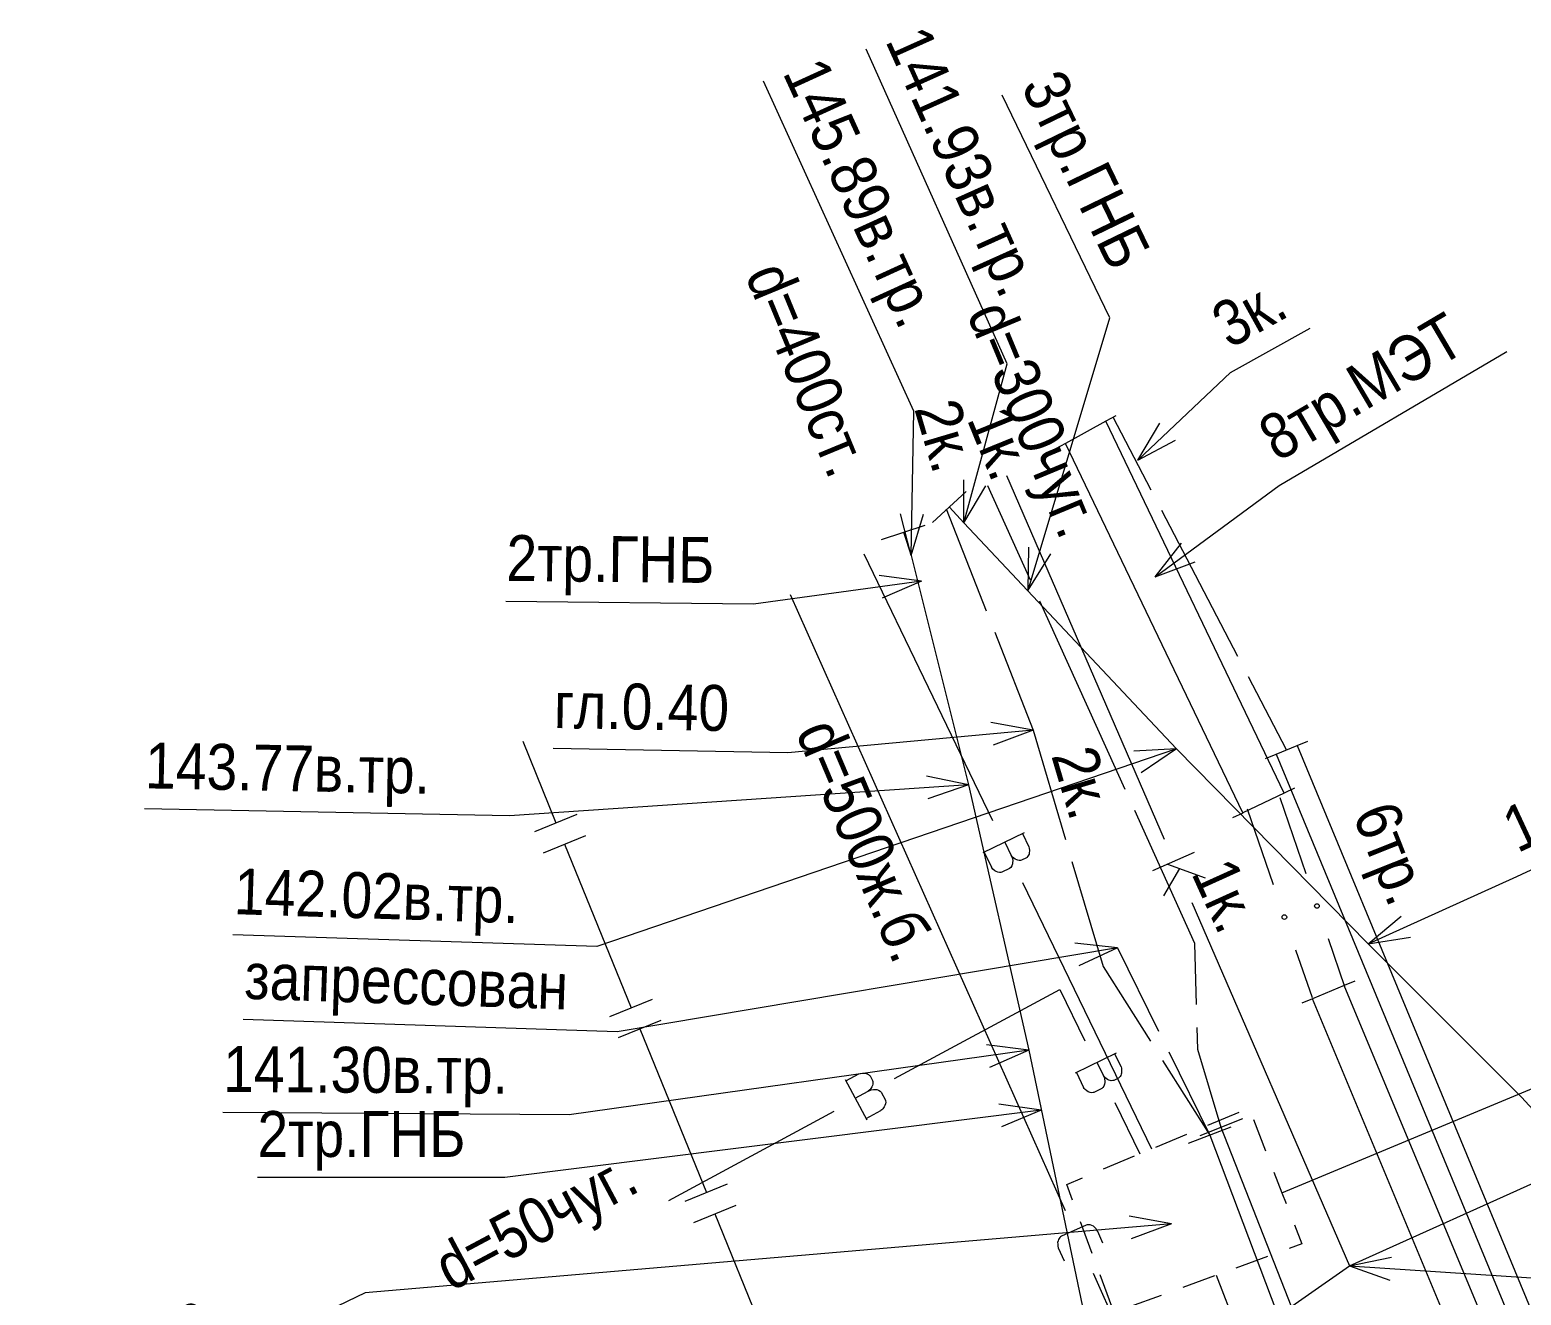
# Model space of a CAD drawing. Header units: metres. Extents: x 369 to 856, y 14070 to 14447.
# Drawn here: x 369.44 to 401.96, y 14236.35 to 14263.94 of the extents above; entities that cross this region are included whole.
import ezdxf
from ezdxf.enums import TextEntityAlignment as Align

# ---------------------------------------------------------------- set-up
doc = ezdxf.new("R2010")
doc.units = ezdxf.units.M
doc.header["$MEASUREMENT"] = 0
for name, color, linetype, lineweight in [('Водопровод', 7, 'Continuous', 25), ('Водосток', 7, 'Continuous', 25), ('Газопровод', 7, 'Continuous', 25), ('Кабели', 7, 'Continuous', 25), ('Кабель электрический', 7, 'Continuous', 25), ('Канализация самотёчная', 7, 'Continuous', 25)]:
    doc.layers.add(name, color=color, linetype=linetype, lineweight=lineweight)
doc.styles.add('Style-RUSSIAN_1251', font='RUSSIAN_1251.shx')
doc.styles.add('Style-RUSSIAN_1251 I 0.00000', font='RUSSIAN_1251.shx')

# ---------------------------------------------------------------- blocks, each defined once
blk = doc.blocks.new('msdElementTypeLineString_307')
at = {"layer": 'Кабель электрический', "color": 252, "linetype": 'Continuous', "lineweight": 9}
for p, q in [((1.965, 12.073), (1.035, 11.707)), ((6.045, 1.683), (5.115, 1.317))]:
    blk.add_line(p, q, dxfattribs=at)
blk = doc.blocks.new('msdElementTypeMultiLine_17')
at = {"layer": 'Кабель электрический', "color": 252, "linetype": 'Continuous', "lineweight": 9, "flags": 128}
blk.add_lwpolyline([(5.58, 1.5), (1.5, 11.89)], dxfattribs=at)
at = {"layer": 'Кабель электрический', "color": 252, "linetype": 'Continuous', "lineweight": 9}
blk.add_blockref('msdElementTypeLineString_307', (0, 0), dxfattribs=at)
blk = doc.blocks.new('msdElementTypeLineString_308')
at = {"layer": 'Кабель электрический', "color": 252, "linetype": 'Continuous', "lineweight": 9}
for p, q in [((1.032, 11.612), (1.968, 11.966)), ((4.922, 1.323), (5.858, 1.677))]:
    blk.add_line(p, q, dxfattribs=at)
blk = doc.blocks.new('msdElementTypeMultiLine_18')
at = {"layer": 'Кабель электрический', "color": 252, "linetype": 'Continuous', "lineweight": 9, "flags": 128}
blk.add_lwpolyline([(1.5, 11.789), (5.39, 1.5)], dxfattribs=at)
at = {"layer": 'Кабель электрический', "color": 252, "linetype": 'Continuous', "lineweight": 9}
blk.add_blockref('msdElementTypeLineString_308', (0, 0), dxfattribs=at)
blk = doc.blocks.new('msdElementTypeLine_99')
at = {"layer": 'Кабель электрический', "color": 252, "linetype": 'Continuous', "lineweight": 9}
for p, q in [((0.587, 0.317), (0.818, 0.413)), ((-0.106, 0.03), (0.125, 0.126)), ((0.125, 0.125), (0.587, 0.317))]:
    blk.add_line(p, q, dxfattribs=at)
blk = doc.blocks.new('msdElementTypeLine_100')
at = {"layer": 'Кабель электрический', "color": 252, "linetype": 'Continuous', "lineweight": 9}
for p, q in [((0.587, 0.317), (0.818, 0.413)), ((-0.106, 0.03), (0.125, 0.126)), ((0.125, 0.125), (0.587, 0.317))]:
    blk.add_line(p, q, dxfattribs=at)
blk = doc.blocks.new('msdElementTypeMultiLine_19')
at = {"layer": 'Кабель электрический', "color": 252, "linetype": 'Continuous', "lineweight": 9, "flags": 128}
for points in [[(0.125, 13.704), (5.752, 0.125)], [(0.587, 13.896), (6.214, 0.317)]]:
    blk.add_lwpolyline(points, dxfattribs=at)
at = {"layer": 'Кабель электрический', "color": 252, "linetype": 'Continuous', "lineweight": 9}
for name, p in [('msdElementTypeLine_100', (0, 13.579)), ('msdElementTypeLine_99', (5.627, 0))]:
    blk.add_blockref(name, p, dxfattribs=at)
blk = doc.blocks.new('msdElementTypeLineString_310')
at = {"layer": 'Кабели', "color": 252, "linetype": 'Continuous', "lineweight": 9}
for p, q in [((0.051, 4.171), (0.619, 2.516)), ((1.106, 1.097), (1.466, 0.051))]:
    blk.add_line(p, q, dxfattribs=at)
blk.add_circle((0.863, 1.806), 0.05, dxfattribs=at)
blk = doc.blocks.new('msdElementTypeLineString_311')
at = {"layer": 'Кабели', "color": 252, "linetype": 'Continuous', "lineweight": 9}
for p, q in [((0.05, 4.17), (0.619, 2.515)), ((1.106, 1.096), (1.465, 0.05))]:
    blk.add_line(p, q, dxfattribs=at)
blk.add_circle((0.862, 1.806), 0.05, dxfattribs=at)
blk = doc.blocks.new('msdElementTypeMultiLine_21')
at = {"layer": 'Кабели', "color": 252, "linetype": 'Continuous', "lineweight": 9}
for name, p in [('msdElementTypeLineString_310', (0.709, 0.243)), ('msdElementTypeLineString_311', (0, 0))]:
    blk.add_blockref(name, p, dxfattribs=at)
blk = doc.blocks.new('msdElementTypeShape_43')
at = {"layer": 'Водопровод', "color": 252, "linetype": 'Continuous', "lineweight": 9}
for p, q in [((3.079, 4.087), (3.757, 4.372)), ((4.069, 4.214), (4.335, 3.529)), ((1.94, 3.61), (2.618, 3.894)), ((0.801, 3.132), (1.479, 3.416)), ((0.001, 2.797), (0.34, 2.939)), ((0.128, 2.452), (0.001, 2.797)), ((0.556, 1.293), (0.301, 1.983)), ((4.379, 1.226), (3.689, 0.973)), ((0.984, 0.135), (0.729, 0.824)), ((3.219, 0.801), (2.529, 0.548)), ((2.059, 0.376), (1.369, 0.124))]:
    blk.add_line(p, q, dxfattribs=at)
at = {"layer": 'Водопровод', "color": 252, "linetype": 'Continuous', "lineweight": 9, "flags": 128}
for points in [[(4.516, 3.062), (4.69, 2.615), (4.782, 2.377)], [(4.963, 1.911), (5.123, 1.498), (4.849, 1.398)]]:
    blk.add_lwpolyline(points, dxfattribs=at)
blk = doc.blocks.new('msdElementTypeLineString_622')
at = {"layer": 'Канализация самотёчная', "color": 252, "linetype": 'Continuous', "lineweight": 9}
for p, q in [((10.567, 4.766), (19.766, 8.916)), ((0.001, 0), (9.2, 4.15))]:
    blk.add_line(p, q, dxfattribs=at)
blk = doc.blocks.new('msdElementTypeLineString_623')
at = {"layer": 'Канализация самотёчная', "color": 252, "linetype": 'Continuous', "lineweight": 9}
for p, q in [((10.251, 4.733), (10.536, 5.561)), ((9.989, 5.314), (10.396, 4.411)), ((10.341, 4.995), (10.943, 4.658))]:
    blk.add_line(p, q, dxfattribs=at)
blk = doc.blocks.new('msdElementTypeMultiLine_299')
at = {"layer": 'Канализация самотёчная', "color": 252, "linetype": 'Continuous', "lineweight": 9}
for name, p in [('msdElementTypeLineString_622', (0.506, 0.506)), ('msdElementTypeLineString_623', (0, 0))]:
    blk.add_blockref(name, p, dxfattribs=at)
blk = doc.blocks.new('msdElementTypeLineString_638')
at = {"layer": 'Водопровод', "color": 252, "linetype": 'Continuous', "lineweight": 9}
for p, q in [((33.882, 16.676), (48.091, 24.944)), ((18.376, 7.654), (32.585, 15.922)), ((9.881, 4.116), (18.376, 7.654)), ((0.001, 0.001), (8.496, 3.539))]:
    blk.add_line(p, q, dxfattribs=at)
blk = doc.blocks.new('msdElementTypeLineString_639')
at = {"layer": 'Водопровод', "color": 252, "linetype": 'Continuous', "lineweight": 9}
for p, q in [((33.304, 17.124), (33.805, 16.262)), ((33.537, 16.723), (33.815, 16.885)), ((33.789, 16.29), (34.102, 16.472)), ((9.305, 4.706), (9.688, 3.786)), ((9.483, 4.278), (9.78, 4.402)), ((9.676, 3.816), (10.01, 3.955))]:
    blk.add_line(p, q, dxfattribs=at)
at = {"layer": 'Водопровод', "color": 252, "linetype": 'Continuous', "lineweight": 9, "flags": 128}
for points in [[(33.322, 17.093), (33.598, 17.253), (33.626, 17.263), (33.679, 17.272), (33.734, 17.272), (33.757, 17.268), (33.781, 17.26), (33.806, 17.247), (33.833, 17.228), (33.843, 17.217), (33.902, 17.117), (33.908, 17.094), (33.912, 17.062), (33.909, 17.037), (33.905, 17.011), (33.891, 16.979), (33.87, 16.945), (33.849, 16.918), (33.815, 16.885), (33.85, 16.901), (33.881, 16.915), (33.93, 16.926), (33.965, 16.927), (33.998, 16.925), (34.04, 16.912), (34.076, 16.892), (34.1, 16.869), (34.195, 16.704), (34.202, 16.686), (34.205, 16.658), (34.202, 16.622), (34.189, 16.582), (34.174, 16.552), (34.144, 16.51), (34.125, 16.488), (34.102, 16.472)], [(9.319, 4.673), (9.613, 4.795), (9.643, 4.802), (9.697, 4.804), (9.751, 4.796), (9.774, 4.789), (9.796, 4.778), (9.819, 4.762), (9.843, 4.739), (9.852, 4.727), (9.897, 4.62), (9.9, 4.597), (9.899, 4.565), (9.894, 4.54), (9.886, 4.514), (9.868, 4.485), (9.842, 4.454), (9.818, 4.43), (9.78, 4.402), (9.817, 4.413), (9.85, 4.422), (9.9, 4.427), (9.934, 4.423), (9.967, 4.417), (10.007, 4.399), (10.039, 4.374), (10.06, 4.348), (10.134, 4.173), (10.137, 4.154), (10.137, 4.125), (10.13, 4.09), (10.111, 4.052), (10.092, 4.024), (10.057, 3.987), (10.035, 3.968), (10.01, 3.955)]]:
    blk.add_lwpolyline(points, dxfattribs=at)
blk = doc.blocks.new('msdElementTypeMultiLine_309')
at = {"layer": 'Водопровод', "color": 252, "linetype": 'Continuous', "lineweight": 9}
for name, p in [('msdElementTypeLineString_638', (0.5, 0.5)), ('msdElementTypeLineString_639', (0, 0))]:
    blk.add_blockref(name, p, dxfattribs=at)
blk = doc.blocks.new('msdElementTypeLineString_825')
at = {"layer": 'Кабель электрический', "color": 252, "linetype": 'Continuous', "lineweight": 9}
for p, q in [((0.001, 4.083), (0.897, 2.266)), ((1.119, 1.817), (2.015, 0))]:
    blk.add_line(p, q, dxfattribs=at)
blk = doc.blocks.new('msdElementTypeMultiLine_427')
at = {"layer": 'Кабель электрический', "color": 252, "linetype": 'Continuous', "lineweight": 9}
blk.add_blockref('msdElementTypeLineString_825', (0, 0), dxfattribs=at)
blk = doc.blocks.new('msdElementTypeLine_143')
at = {"layer": 'Кабели', "color": 252, "linetype": 'Continuous', "lineweight": 9}
for p, q in [((0.818, 0.414), (0.126, 0.126)), ((1.049, 0.51), (0.818, 0.414)), ((0.126, 0.125), (-0.105, 0.029))]:
    blk.add_line(p, q, dxfattribs=at)
blk = doc.blocks.new('msdElementTypeLine_144')
at = {"layer": 'Кабели', "color": 252, "linetype": 'Continuous', "lineweight": 9}
for p, q in [((0.782, 0.499), (0.126, 0.126)), ((1, 0.623), (0.782, 0.499)), ((0.126, 0.125), (-0.092, 0.002))]:
    blk.add_line(p, q, dxfattribs=at)
blk = doc.blocks.new('msdElementTypeMultiLine_442')
at = {"layer": 'Кабели', "color": 252, "linetype": 'Continuous', "lineweight": 9, "flags": 128}
for points in [[(12.304, 0.499), (0.818, 28.062)], [(11.648, 0.126), (0.126, 27.774)]]:
    blk.add_lwpolyline(points, dxfattribs=at)
at = {"layer": 'Кабели', "color": 252, "linetype": 'Continuous', "lineweight": 9}
for name, p in [('msdElementTypeLine_143', (0, 27.648)), ('msdElementTypeLine_144', (11.522, 0))]:
    blk.add_blockref(name, p, dxfattribs=at)
blk = doc.blocks.new('msdElementTypeLineString_839')
at = {"layer": 'Кабель электрический', "color": 252, "linetype": 'Continuous', "lineweight": 9}
for p, q in [((0.931, 11.93), (0.001, 13.985)), ((2.998, 7.364), (1.137, 11.474))]:
    blk.add_line(p, q, dxfattribs=at)
at = {"layer": 'Кабель электрический', "color": 252, "linetype": 'Continuous', "lineweight": 9, "flags": 128}
for points in [[(4.551, 2.681), (4.516, 4.01), (3.204, 6.909)], [(5.086, 0), (4.576, 1.7), (4.564, 2.181)]]:
    blk.add_lwpolyline(points, dxfattribs=at)
blk = doc.blocks.new('msdElementTypeMultiLine_445')
at = {"layer": 'Кабель электрический', "color": 252, "linetype": 'Continuous', "lineweight": 9}
blk.add_blockref('msdElementTypeLineString_839', (0, 0), dxfattribs=at)
blk = doc.blocks.new('msdElementTypeLine_147')
at = {"layer": 'Кабели', "color": 252, "linetype": 'Continuous', "lineweight": 9}
for p, q in [((1.223, 0.727), (1.004, 0.606)), ((1.004, 0.607), (0.126, 0.125)), ((0.126, 0.125), (-0.094, 0.005))]:
    blk.add_line(p, q, dxfattribs=at)
blk = doc.blocks.new('msdElementTypeLine_148')
at = {"layer": 'Кабели', "color": 252, "linetype": 'Continuous', "lineweight": 9}
for p, q in [((1.252, 0.666), (1.027, 0.558)), ((1.027, 0.558), (0.125, 0.126)), ((0.125, 0.125), (-0.1, 0.017))]:
    blk.add_line(p, q, dxfattribs=at)
blk = doc.blocks.new('msdElementTypeMultiLine_446')
at = {"layer": 'Кабели', "color": 252, "linetype": 'Continuous', "lineweight": 9, "flags": 128}
for points in [[(4.893, 0.558), (1.004, 8.666)], [(3.991, 0.126), (0.126, 8.184)]]:
    blk.add_lwpolyline(points, dxfattribs=at)
at = {"layer": 'Кабели', "color": 252, "linetype": 'Continuous', "lineweight": 9}
for name, p in [('msdElementTypeLine_147', (0, 8.059)), ('msdElementTypeLine_148', (3.866, 0))]:
    blk.add_blockref(name, p, dxfattribs=at)
blk = doc.blocks.new('msdElementTypeLineString_840')
at = {"layer": 'Кабель электрический', "color": 252, "linetype": 'Continuous', "lineweight": 9}
for p, q in [((0.831, 5.66), (0, 7.251)), ((2.722, 2.034), (1.062, 5.216)), ((3.784, 0), (2.954, 1.591))]:
    blk.add_line(p, q, dxfattribs=at)
blk = doc.blocks.new('msdElementTypeMultiLine_447')
at = {"layer": 'Кабель электрический', "color": 252, "linetype": 'Continuous', "lineweight": 9}
blk.add_blockref('msdElementTypeLineString_840', (0, 0), dxfattribs=at)
blk = doc.blocks.new('msdElementTypeLineString_940')
at = {"layer": 'Водопровод', "color": 252, "linetype": 'Continuous', "lineweight": 9}
for p, q in [((0.001, 12.971), (2.809, 7.161)), ((3.462, 5.81), (6.271, 0))]:
    blk.add_line(p, q, dxfattribs=at)
blk = doc.blocks.new('msdElementTypeLineString_941')
at = {"layer": 'Водопровод', "color": 252, "linetype": 'Continuous', "lineweight": 9}
for p, q in [((3.993, 7.389), (3.095, 6.955)), ((3.575, 7.187), (3.715, 6.898)), ((3.124, 6.969), (3.282, 6.643))]:
    blk.add_line(p, q, dxfattribs=at)
at = {"layer": 'Водопровод', "color": 252, "linetype": 'Continuous', "lineweight": 9, "flags": 128}
blk.add_lwpolyline([(3.96, 7.374), (4.099, 7.086), (4.107, 7.057), (4.112, 7.004), (4.107, 6.949), (4.102, 6.926), (4.092, 6.903), (4.077, 6.879), (4.055, 6.854), (4.044, 6.844), (3.939, 6.794), (3.917, 6.789), (3.884, 6.788), (3.859, 6.792), (3.833, 6.799), (3.803, 6.815), (3.771, 6.839), (3.745, 6.862), (3.715, 6.898), (3.728, 6.862), (3.739, 6.83), (3.747, 6.78), (3.745, 6.745), (3.74, 6.712), (3.725, 6.671), (3.702, 6.638), (3.677, 6.615), (3.506, 6.532), (3.487, 6.528), (3.459, 6.526), (3.423, 6.532), (3.384, 6.548), (3.355, 6.565), (3.316, 6.598), (3.296, 6.62), (3.282, 6.643)], dxfattribs=at)
blk = doc.blocks.new('msdElementTypeMultiLine_525')
at = {"layer": 'Водопровод', "color": 252, "linetype": 'Continuous', "lineweight": 9}
for name, p in [('msdElementTypeLineString_940', (0.5, 0.5)), ('msdElementTypeLineString_941', (0, 0))]:
    blk.add_blockref(name, p, dxfattribs=at)
blk = doc.blocks.new('msdElementTypeLineString_942')
at = {"layer": 'Водопровод', "color": 252, "linetype": 'Continuous', "lineweight": 9}
for p, q in [((0.001, 24.063), (4.393, 12.731)), ((4.935, 11.332), (9.328, 0))]:
    blk.add_line(p, q, dxfattribs=at)
blk = doc.blocks.new('msdElementTypeLineString_943')
at = {"layer": 'Водопровод', "color": 252, "linetype": 'Continuous', "lineweight": 9}
for p, q in [((5.553, 12.906), (4.623, 12.545)), ((5.12, 12.738), (5.236, 12.438)), ((4.653, 12.557), (4.784, 12.219))]:
    blk.add_line(p, q, dxfattribs=at)
at = {"layer": 'Водопровод', "color": 252, "linetype": 'Continuous', "lineweight": 9, "flags": 128}
blk.add_lwpolyline([(5.519, 12.892), (5.634, 12.595), (5.64, 12.565), (5.64, 12.512), (5.631, 12.458), (5.624, 12.435), (5.613, 12.413), (5.595, 12.39), (5.572, 12.367), (5.56, 12.358), (5.452, 12.316), (5.429, 12.313), (5.396, 12.315), (5.372, 12.321), (5.346, 12.33), (5.317, 12.348), (5.287, 12.375), (5.263, 12.399), (5.236, 12.438), (5.247, 12.401), (5.255, 12.368), (5.259, 12.318), (5.254, 12.284), (5.247, 12.251), (5.228, 12.212), (5.202, 12.18), (5.176, 12.159), (4.998, 12.091), (4.98, 12.087), (4.951, 12.088), (4.916, 12.097), (4.878, 12.116), (4.851, 12.135), (4.815, 12.172), (4.796, 12.194), (4.784, 12.219)], dxfattribs=at)
blk = doc.blocks.new('msdElementTypeMultiLine_526')
at = {"layer": 'Водопровод', "color": 252, "linetype": 'Continuous', "lineweight": 9}
for name, p in [('msdElementTypeLineString_942', (0.5, 0.5)), ('msdElementTypeLineString_943', (0, 0))]:
    blk.add_blockref(name, p, dxfattribs=at)
blk = doc.blocks.new('msdElementTypeLineString_945')
at = {"layer": 'Водопровод', "color": 252, "linetype": 'Continuous', "lineweight": 9}
for p, q in [((4.923, 2.656), (8.526, 4.599)), ((8.526, 4.599), (9.069, 3.483)), ((9.724, 2.134), (10.267, 1.017)), ((0, 0.001), (3.603, 1.944))]:
    blk.add_line(p, q, dxfattribs=at)
blk = doc.blocks.new('msdElementTypeLineString_946')
at = {"layer": 'Водопровод', "color": 252, "linetype": 'Continuous', "lineweight": 9}
for p, q in [((10.253, 3.713), (9.356, 3.277)), ((9.385, 3.291), (9.543, 2.965)), ((9.835, 3.51), (9.976, 3.221)), ((4.344, 3.139), (4.817, 2.261)), ((4.564, 2.73), (4.847, 2.883)), ((4.802, 2.29), (5.121, 2.462))]:
    blk.add_line(p, q, dxfattribs=at)
at = {"layer": 'Водопровод', "color": 252, "linetype": 'Continuous', "lineweight": 9, "flags": 128}
for points in [[(10.22, 3.697), (10.359, 3.41), (10.367, 3.381), (10.372, 3.327), (10.368, 3.273), (10.362, 3.25), (10.353, 3.227), (10.338, 3.202), (10.317, 3.178), (10.305, 3.168), (10.201, 3.117), (10.178, 3.112), (10.145, 3.111), (10.12, 3.116), (10.095, 3.122), (10.064, 3.138), (10.032, 3.162), (10.006, 3.184), (9.976, 3.221), (9.989, 3.185), (10.001, 3.153), (10.008, 3.103), (10.006, 3.068), (10.002, 3.035), (9.986, 2.994), (9.963, 2.96), (9.939, 2.938), (9.768, 2.855), (9.749, 2.85), (9.721, 2.849), (9.685, 2.854), (9.646, 2.87), (9.617, 2.887), (9.578, 2.92), (9.557, 2.941), (9.543, 2.965)], [(4.361, 3.107), (4.642, 3.258), (4.671, 3.267), (4.724, 3.275), (4.778, 3.272), (4.802, 3.268), (4.825, 3.26), (4.85, 3.245), (4.876, 3.225), (4.886, 3.214), (4.941, 3.112), (4.947, 3.09), (4.95, 3.057), (4.946, 3.032), (4.941, 3.006), (4.926, 2.974), (4.904, 2.941), (4.882, 2.915), (4.847, 2.883), (4.883, 2.898), (4.914, 2.911), (4.964, 2.92), (4.998, 2.92), (5.032, 2.917), (5.073, 2.903), (5.108, 2.881), (5.131, 2.858), (5.222, 2.69), (5.227, 2.672), (5.23, 2.644), (5.226, 2.608), (5.211, 2.568), (5.195, 2.538), (5.164, 2.498), (5.144, 2.477), (5.121, 2.462)]]:
    blk.add_lwpolyline(points, dxfattribs=at)
blk = doc.blocks.new('msdElementTypeMultiLine_528')
at = {"layer": 'Водопровод', "color": 252, "linetype": 'Continuous', "lineweight": 9}
for name, p in [('msdElementTypeLineString_945', (0.5, 0.5)), ('msdElementTypeLineString_946', (0, 0))]:
    blk.add_blockref(name, p, dxfattribs=at)
blk = doc.blocks.new('msdElementTypeLineString_960')
at = {"layer": 'Газопровод', "color": 252, "linetype": 'Continuous', "lineweight": 9}
for p, q in [((0.5, 40.83), (1.226, 39.046)), ((0.763, 38.858), (1.689, 39.234)), ((0.951, 38.394), (1.877, 38.771)), ((1.414, 38.583), (2.865, 35.015)), ((2.402, 34.827), (3.328, 35.204)), ((2.59, 34.364), (3.517, 34.741)), ((3.054, 34.552), (4.505, 30.985)), ((4.041, 30.796), (4.968, 31.173)), ((4.23, 30.333), (5.156, 30.71)), ((4.693, 30.522), (6.144, 26.954))]:
    blk.add_line(p, q, dxfattribs=at)
blk = doc.blocks.new('msdElementTypeMultiLine_539')
at = {"layer": 'Газопровод', "color": 252, "linetype": 'Continuous', "lineweight": 9}
blk.add_blockref('msdElementTypeLineString_960', (0, 0), dxfattribs=at)
blk = doc.blocks.new('msdElementTypeLineString_966')
at = {"layer": 'Водосток', "color": 252, "linetype": 'Continuous', "lineweight": 9}
for p, q in [((0.001, 28.231), (5.998, 14.8)), ((6.609, 13.431), (12.606, 0))]:
    blk.add_line(p, q, dxfattribs=at)
blk = doc.blocks.new('msdElementTypeMultiLine_545')
at = {"layer": 'Водосток', "color": 252, "linetype": 'Continuous', "lineweight": 9, "flags": 128}
blk.add_lwpolyline([(7.289, 14.552), (7.176, 14.806), (7.158, 14.84), (7.139, 14.865), (7.112, 14.898), (7.08, 14.924), (7.05, 14.94), (7.013, 14.951), (6.975, 14.957), (6.947, 14.952), (6.92, 14.945), (6.386, 14.707), (6.365, 14.692), (6.349, 14.677), (6.331, 14.655), (6.321, 14.632), (6.31, 14.602), (6.301, 14.571), (6.302, 14.536), (6.306, 14.487), (6.316, 14.452), (6.443, 14.169)], dxfattribs=at)
at = {"layer": 'Водосток', "color": 252, "linetype": 'Continuous', "lineweight": 9}
blk.add_blockref('msdElementTypeLineString_966', (0.467, 0.467), dxfattribs=at)
blk = doc.blocks.new('msdElementTypeLineString_969')
at = {"layer": 'Кабель электрический', "color": 252, "linetype": 'Continuous', "lineweight": 9}
for p, q in [((1.135, 21.914), (1.866, 22.595)), ((21.462, 1.131), (22.136, 1.87))]:
    blk.add_line(p, q, dxfattribs=at)
blk = doc.blocks.new('msdElementTypeMultiLine_548')
at = {"layer": 'Кабель электрический', "color": 252, "linetype": 'Continuous', "lineweight": 9, "flags": 128}
blk.add_lwpolyline([(1.501, 22.254), (1.819, 21.912), (6.454, 16.984), (10.632, 12.734), (13.979, 9.389), (16.852, 6.263), (18.991, 4.063), (21.799, 1.5)], dxfattribs=at)
at = {"layer": 'Кабель электрический', "color": 252, "linetype": 'Continuous', "lineweight": 9}
blk.add_blockref('msdElementTypeLineString_969', (0, 0), dxfattribs=at)
blk = doc.blocks.new('msdElementTypeLineString_979')
at = {"layer": 'Кабель электрический', "color": 252, "linetype": 'Continuous', "lineweight": 9}
for p, q in [((0, 9.98), (0.873, 7.755)), ((2.742, 2.292), (3.421, 0.001))]:
    blk.add_line(p, q, dxfattribs=at)
at = {"layer": 'Кабель электрический', "color": 252, "linetype": 'Continuous', "lineweight": 9, "flags": 128}
blk.add_lwpolyline([(1.056, 7.29), (1.893, 5.156), (2.6, 2.771)], dxfattribs=at)
blk = doc.blocks.new('msdElementTypeMultiLine_558')
at = {"layer": 'Кабель электрический', "color": 252, "linetype": 'Continuous', "lineweight": 9}
blk.add_blockref('msdElementTypeLineString_979', (0, 0), dxfattribs=at)
blk = doc.blocks.new('msdElementTypeLineString_982')
at = {"layer": 'Кабель электрический', "color": 252, "linetype": 'Continuous', "lineweight": 9}
blk.add_line((1.025, 43.135), (1.975, 43.449), dxfattribs=at)
blk = doc.blocks.new('msdElementTypeMultiLine_561')
at = {"layer": 'Кабель электрический', "color": 252, "linetype": 'Continuous', "lineweight": 9, "flags": 128}
blk.add_lwpolyline([(1.5, 43.292), (1.667, 42.787), (2.917, 37.787), (4.237, 31.997), (6.327, 21.997), (8.987, 15.807), (12.527, 7.567), (14.96, 1.501)], dxfattribs=at)
at = {"layer": 'Кабель электрический', "color": 252, "linetype": 'Continuous', "lineweight": 9}
blk.add_blockref('msdElementTypeLineString_982', (0, 0), dxfattribs=at)
blk = doc.blocks.new('msdElementTypeLineString_997')
at = {"layer": 'Канализация самотёчная', "color": 252, "linetype": 'Continuous', "lineweight": 9}
for p, q in [((0.001, 17.228), (3.441, 9.302)), ((4.038, 7.926), (7.478, 0))]:
    blk.add_line(p, q, dxfattribs=at)
blk = doc.blocks.new('msdElementTypeLineString_998')
at = {"layer": 'Канализация самотёчная', "color": 252, "linetype": 'Continuous', "lineweight": 9}
for p, q in [((4.601, 9.516), (3.693, 9.121)), ((4.278, 9.168), (3.932, 8.571)), ((4.017, 9.262), (4.84, 8.965))]:
    blk.add_line(p, q, dxfattribs=at)
blk = doc.blocks.new('msdElementTypeMultiLine_569')
at = {"layer": 'Канализация самотёчная', "color": 252, "linetype": 'Continuous', "lineweight": 9}
for name, p in [('msdElementTypeLineString_997', (0.506, 0.506)), ('msdElementTypeLineString_998', (0, 0))]:
    blk.add_blockref(name, p, dxfattribs=at)
blk = doc.blocks.new('msdElementTypeLineString_999')
at = {"layer": 'Канализация самотёчная', "color": 252, "linetype": 'Continuous', "lineweight": 9}
for p, q in [((6.261, 4.359), (11.291, 7.861)), ((0.001, 0), (5.03, 3.502))]:
    blk.add_line(p, q, dxfattribs=at)
blk = doc.blocks.new('msdElementTypeLineString_1000')
at = {"layer": 'Канализация самотёчная', "color": 252, "linetype": 'Continuous', "lineweight": 9}
for p, q in [((6.058, 4.184), (6.186, 5.05)), ((5.693, 4.707), (6.259, 3.894)), ((6.098, 4.459), (6.752, 4.237))]:
    blk.add_line(p, q, dxfattribs=at)
blk = doc.blocks.new('msdElementTypeMultiLine_570')
at = {"layer": 'Канализация самотёчная', "color": 252, "linetype": 'Continuous', "lineweight": 9}
for name, p in [('msdElementTypeLineString_999', (0.506, 0.506)), ('msdElementTypeLineString_1000', (0, 0))]:
    blk.add_blockref(name, p, dxfattribs=at)
blk = doc.blocks.new('msdElementTypeLineString_1051')
at = {"layer": 'Кабель электрический', "color": 252, "linetype": 'Continuous', "lineweight": 9}
for p, q in [((0, 3.675), (1.03, 2.048)), ((1.297, 1.626), (2.327, 0))]:
    blk.add_line(p, q, dxfattribs=at)
blk = doc.blocks.new('msdElementTypeMultiLine_605')
at = {"layer": 'Кабель электрический', "color": 252, "linetype": 'Continuous', "lineweight": 9}
blk.add_blockref('msdElementTypeLineString_1051', (0, 0), dxfattribs=at)
blk = doc.blocks.new('DIMTXT_6')
at = {"layer": 'Кабель электрический', "color": 252, "linetype": 'Continuous', "lineweight": 9}
for q in [(0.483, 0.8), (0.826, 0.436)]:
    blk.add_line((0, 0), q, dxfattribs=at)
at = {"layer": 'Кабель электрический', "color": 252, "linetype": 'Continuous', "lineweight": 9, "flags": 128}
blk.add_lwpolyline([(0, 0), (2.023, 1.911), (3.758, 2.875)], dxfattribs=at)
at = {"layer": 'Кабель электрический', "color": 252, "linetype": 'Continuous', "lineweight": 9, "style": 'Style-RUSSIAN_1251', "width": 0.9}
blk.add_text('3к.', height=1, rotation=29.0531, dxfattribs=at).set_placement((1.516, 3.288), align=Align.TOP_LEFT)
blk = doc.blocks.new('DIMTXT_25')
at = {"layer": 'Кабели', "color": 252, "linetype": 'Continuous', "lineweight": 9}
for q in [(0.576, 0.735), (0.873, 0.333)]:
    blk.add_line((0, 0), q, dxfattribs=at)
at = {"layer": 'Кабели', "color": 252, "linetype": 'Continuous', "lineweight": 9, "flags": 128}
blk.add_lwpolyline([(0, 0), (2.705, 1.994), (7.669, 4.918)], dxfattribs=at)
at = {"layer": 'Кабели', "color": 252, "linetype": 'Continuous', "lineweight": 9, "style": 'Style-RUSSIAN_1251', "width": 0.9}
blk.add_text('8тр.МЭТ', height=1, rotation=30.4954, dxfattribs=at).set_placement((2.163, 3.358), align=Align.TOP_LEFT)
blk = doc.blocks.new('DIMTXT_230')
at = {"layer": 'Кабель электрический', "color": 252, "linetype": 'Continuous', "lineweight": 9}
for q in [(-0.232, 0.905), (0.268, 0.895)]:
    blk.add_line((0, 0), q, dxfattribs=at)
at = {"layer": 'Кабель электрический', "color": 252, "linetype": 'Continuous', "lineweight": 9, "flags": 128}
blk.add_lwpolyline([(0, 0), (0.063, 3.143), (-3.219, 10.338)], dxfattribs=at)
at = {"layer": 'Кабель электрический', "color": 252, "linetype": 'Continuous', "lineweight": 9, "style": 'Style-RUSSIAN_1251', "width": 0.9}
blk.add_text('145.89в.тр.', height=1, rotation=294.5187, dxfattribs=at).set_placement((-1.899, 10.94), align=Align.TOP_LEFT)
blk = doc.blocks.new('DIMTXT_231')
at = {"layer": 'Кабель электрический', "color": 252, "linetype": 'Continuous', "lineweight": 9}
for q in [(-0.915, 0.188), (-0.881, -0.311)]:
    blk.add_line((0, 0), q, dxfattribs=at)
at = {"layer": 'Кабель электрический', "color": 252, "linetype": 'Continuous', "lineweight": 9, "flags": 128}
blk.add_lwpolyline([(0, 0), (-10.004, -0.681), (-17.967, -0.527)], dxfattribs=at)
at = {"layer": 'Кабель электрический', "color": 252, "linetype": 'Continuous', "lineweight": 9, "style": 'Style-RUSSIAN_1251', "width": 0.9}
blk.add_text('143.77в.тр.', height=1, rotation=358.892, dxfattribs=at).set_placement((-17.939, 0.922), align=Align.TOP_LEFT)
blk = doc.blocks.new('DIMTXT_232')
at = {"layer": 'Кабель электрический', "color": 252, "linetype": 'Continuous', "lineweight": 9}
for q in [(-0.926, 0.123), (-0.857, -0.373)]:
    blk.add_line((0, 0), q, dxfattribs=at)
at = {"layer": 'Кабель электрический', "color": 252, "linetype": 'Continuous', "lineweight": 9, "flags": 128}
blk.add_lwpolyline([(0, 0), (-10.022, -1.405), (-17.575, -1.356)], dxfattribs=at)
at = {"layer": 'Кабель электрический', "color": 252, "linetype": 'Continuous', "lineweight": 9, "style": 'Style-RUSSIAN_1251', "width": 0.9}
blk.add_text('141.30в.тр.', height=1, rotation=359.63, dxfattribs=at).set_placement((-17.566, 0.094), align=Align.TOP_LEFT)
blk = doc.blocks.new('DIMTXT_305')
at = {"layer": 'Кабель электрический', "color": 252, "linetype": 'Continuous', "lineweight": 9}
for q in [(-0.005, 0.934), (0.477, 0.803)]:
    blk.add_line((0, 0), q, dxfattribs=at)
at = {"layer": 'Кабель электрический', "color": 252, "linetype": 'Continuous', "lineweight": 9, "flags": 128}
blk.add_lwpolyline([(0, 0), (0.942, 3.464), (-2.136, 10.323)], dxfattribs=at)
at = {"layer": 'Кабель электрический', "color": 252, "linetype": 'Continuous', "lineweight": 9, "style": 'Style-RUSSIAN_1251', "width": 0.9}
blk.add_text('141.93в.тр.', height=1, rotation=294.1661, dxfattribs=at).set_placement((-0.813, 10.917), align=Align.TOP_LEFT)
blk = doc.blocks.new('DIMTXT_306')
at = {"layer": 'Кабель электрический', "color": 252, "linetype": 'Continuous', "lineweight": 9}
for q in [(-0.933, -0.054), (-0.771, -0.527)]:
    blk.add_line((0, 0), q, dxfattribs=at)
at = {"layer": 'Кабель электрический', "color": 252, "linetype": 'Continuous', "lineweight": 9, "flags": 128}
blk.add_lwpolyline([(0, 0), (-12.639, -4.309), (-20.578, -4.054)], dxfattribs=at)
at = {"layer": 'Кабель электрический', "color": 252, "linetype": 'Continuous', "lineweight": 9, "style": 'Style-RUSSIAN_1251', "width": 0.9}
blk.add_text('142.02в.тр.', height=1, rotation=358.1626, dxfattribs=at).set_placement((-20.531, -2.605), align=Align.TOP_LEFT)
blk = doc.blocks.new('DIMTXT_307')
at = {"layer": 'Кабель электрический', "color": 252, "linetype": 'Continuous', "lineweight": 9}
for q in [(0.717, 0.599), (0.923, 0.143)]:
    blk.add_line((0, 0), q, dxfattribs=at)
at = {"layer": 'Кабель электрический', "color": 252, "linetype": 'Continuous', "lineweight": 9, "flags": 128}
blk.add_lwpolyline([(0, 0), (3.239, 1.467), (10.442, 4.816)], dxfattribs=at)
at = {"layer": 'Кабель электрический', "color": 252, "linetype": 'Continuous', "lineweight": 9, "style": 'Style-RUSSIAN_1251', "width": 0.9}
blk.add_text('143.08в.тр.', height=1, rotation=24.9438, dxfattribs=at).set_placement((2.832, 2.876), align=Align.TOP_LEFT)
blk = doc.blocks.new('DIMTXT_314')
at = {"layer": 'Кабель электрический', "color": 252, "linetype": 'Continuous', "lineweight": 9}
for q in [(-0.919, 0.166), (-0.873, -0.332)]:
    blk.add_line((0, 0), q, dxfattribs=at)
at = {"layer": 'Кабель электрический', "color": 252, "linetype": 'Continuous', "lineweight": 9, "flags": 128}
blk.add_lwpolyline([(0, 0), (-5.346, -0.497), (-10.462, -0.406)], dxfattribs=at)
at = {"layer": 'Кабель электрический', "color": 252, "linetype": 'Continuous', "lineweight": 9, "style": 'Style-RUSSIAN_1251', "width": 0.9}
blk.add_text('гл.0.40', height=1, rotation=358.9851, dxfattribs=at).set_placement((-10.436, 1.043), align=Align.TOP_LEFT)
blk = doc.blocks.new('DIMTXT_354')
at = {"layer": 'Водопровод', "color": 252, "linetype": 'Continuous', "lineweight": 9}
for q in [(-0.918, 0.173), (-0.875, -0.326)]:
    blk.add_line((0, 0), q, dxfattribs=at)
at = {"layer": 'Водопровод', "color": 252, "linetype": 'Continuous', "lineweight": 9, "flags": 128}
blk.add_lwpolyline([(0, 0), (-17.579, -1.501), (-24.353, -4.762)], dxfattribs=at)
at = {"layer": 'Водопровод', "color": 252, "linetype": 'Continuous', "lineweight": 9, "style": 'Style-RUSSIAN_1251', "width": 0.9}
for s, p in [('N68000', (-24.981, -3.455)), ('148.19в.тр.', (-24.157, -5.167)), ('гидрант', (-23.333, -6.879))]:
    blk.add_text(s, height=1, rotation=25.7008, dxfattribs=at).set_placement(p, align=Align.TOP_LEFT)
blk = doc.blocks.new('DIMTXT_355')
at = {"layer": 'Канализация самотёчная', "color": 252, "linetype": 'Continuous', "lineweight": 9}
for q in [(0.914, 0.19), (0.882, -0.309)]:
    blk.add_line((0, 0), q, dxfattribs=at)
at = {"layer": 'Канализация самотёчная', "color": 252, "linetype": 'Continuous', "lineweight": 9, "flags": 128}
blk.add_lwpolyline([(0, 0), (18.185, -1.199), (24.654, 2.786)], dxfattribs=at)
at = {"layer": 'Канализация самотёчная', "color": 252, "linetype": 'Continuous', "lineweight": 9, "style": 'Style-RUSSIAN_1251', "width": 0.9}
for s, p in [('148.40лот.', (17.616, 0.154)), ('148.18лот.', (18.613, -1.464))]:
    blk.add_text(s, height=1, rotation=31.63, dxfattribs=at).set_placement(p, align=Align.TOP_LEFT)
blk = doc.blocks.new('DIMTXT_430')
at = {"layer": 'Кабель электрический', "color": 252, "linetype": 'Continuous', "lineweight": 9}
for q in [(-0.929, 0.097), (-0.846, -0.396)]:
    blk.add_line((0, 0), q, dxfattribs=at)
at = {"layer": 'Кабель электрический', "color": 252, "linetype": 'Continuous', "lineweight": 9, "flags": 128}
blk.add_lwpolyline([(0, 0), (-10.913, -1.833), (-19.065, -1.561)], dxfattribs=at)
at = {"layer": 'Кабель электрический', "color": 252, "linetype": 'Continuous', "lineweight": 9, "style": 'Style-RUSSIAN_1251', "width": 0.9}
blk.add_text('запрессован', height=1, rotation=358.0855, dxfattribs=at).set_placement((-19.016, -0.112), align=Align.TOP_LEFT)
blk = doc.blocks.new('DIMTXT_509')
at = {"layer": 'Кабель электрический', "color": 252, "linetype": 'Continuous', "lineweight": 9}
for q in [(-0.924, 0.136), (-0.862, -0.36)]:
    blk.add_line((0, 0), q, dxfattribs=at)
at = {"layer": 'Кабель электрический', "color": 252, "linetype": 'Continuous', "lineweight": 9, "flags": 128}
blk.add_lwpolyline([(0, 0), (-11.691, -1.467), (-17.086, -1.467)], dxfattribs=at)
at = {"layer": 'Кабель электрический', "color": 252, "linetype": 'Continuous', "lineweight": 9, "style": 'Style-RUSSIAN_1251', "width": 0.9}
blk.add_text('2тр.ГНБ', height=1, dxfattribs=at).set_placement((-17.086, -0.017), align=Align.TOP_LEFT)
blk = doc.blocks.new('DIMTXT_510')
at = {"layer": 'Кабель электрический', "color": 252, "linetype": 'Continuous', "lineweight": 9}
for q in [(-0.926, 0.126), (-0.858, -0.369)]:
    blk.add_line((0, 0), q, dxfattribs=at)
at = {"layer": 'Кабель электрический', "color": 252, "linetype": 'Continuous', "lineweight": 9, "flags": 128}
blk.add_lwpolyline([(0, 0), (-3.665, -0.5), (-9.06, -0.442)], dxfattribs=at)
at = {"layer": 'Кабель электрический', "color": 252, "linetype": 'Continuous', "lineweight": 9, "style": 'Style-RUSSIAN_1251', "width": 0.9}
blk.add_text('2тр.ГНБ', height=1, rotation=359.3834, dxfattribs=at).set_placement((-9.044, 1.008), align=Align.TOP_LEFT)
blk = doc.blocks.new('DIMTXT_511')
at = {"layer": 'Кабель электрический', "color": 252, "linetype": 'Continuous', "lineweight": 9}
for q in [(0.019, 0.934), (0.498, 0.79)]:
    blk.add_line((0, 0), q, dxfattribs=at)
at = {"layer": 'Кабель электрический', "color": 252, "linetype": 'Continuous', "lineweight": 9, "flags": 128}
blk.add_lwpolyline([(0, 0), (1.783, 5.936), (-0.567, 10.792)], dxfattribs=at)
at = {"layer": 'Кабель электрический', "color": 252, "linetype": 'Continuous', "lineweight": 9, "style": 'Style-RUSSIAN_1251', "width": 0.9}
blk.add_text('3тр.ГНБ', height=1, rotation=295.8247, dxfattribs=at).set_placement((0.738, 11.424), align=Align.TOP_LEFT)

msp = doc.modelspace()

# ---------------------------------------------------------------- block references
at = {"layer": 'Водопровод', "color": 252, "linetype": 'Continuous', "lineweight": 9}
for name, p in [('msdElementTypeMultiLine_309', (396.244, 14238.085)), ('msdElementTypeMultiLine_525', (387.13, 14239.041)), ('msdElementTypeMultiLine_528', (382.879, 14237.917)), ('msdElementTypeShape_43', (392.055, 14235.971)), ('DIMTXT_354', (394.337, 14237.904)), ('msdElementTypeMultiLine_526', (394.812, 14212.223))]:
    msp.add_blockref(name, p, dxfattribs=at)
at = {"layer": 'Водосток', "color": 252, "linetype": 'Continuous', "lineweight": 9}
msp.add_blockref('msdElementTypeMultiLine_545', (385.555, 14222.932), dxfattribs=at)
at = {"layer": 'Газопровод', "color": 252, "linetype": 'Continuous', "lineweight": 9}
msp.add_blockref('msdElementTypeMultiLine_539', (379.691, 14207.603), dxfattribs=at)
at = {"layer": 'Кабели', "color": 252, "linetype": 'Continuous', "lineweight": 9}
for name, p in [('DIMTXT_25', (393.979, 14252.009)), ('msdElementTypeMultiLine_446', (391.901, 14246.738)), ('msdElementTypeMultiLine_21', (395.938, 14242.788)), ('msdElementTypeMultiLine_442', (397.286, 14215.042))]:
    msp.add_blockref(name, p, dxfattribs=at)
at = {"layer": 'Кабель электрический', "color": 252, "linetype": 'Continuous', "lineweight": 9}
for name, p in [('DIMTXT_305', (389.814, 14253.192)), ('DIMTXT_230', (388.66, 14252.48)), ('DIMTXT_511', (391.21, 14251.724)), ('DIMTXT_6', (393.603, 14254.559)), ('msdElementTypeMultiLine_447', (393.065, 14248.241)), ('msdElementTypeMultiLine_445', (390.334, 14240.01)), ('msdElementTypeMultiLine_548', (387.995, 14231.28)), ('msdElementTypeMultiLine_558', (389.427, 14243.517)), ('msdElementTypeMultiLine_561', (386.993, 14209.693)), ('DIMTXT_510', (388.887, 14251.917)), ('DIMTXT_314', (391.32, 14248.673)), ('DIMTXT_307', (398.627, 14244.014)), ('DIMTXT_231', (389.91, 14247.48)), ('DIMTXT_306', (394.449, 14248.264)), ('msdElementTypeMultiLine_19', (396.493, 14234.441)), ('DIMTXT_430', (393.161, 14243.926)), ('msdElementTypeMultiLine_427', (393.16, 14239.843)), ('msdElementTypeMultiLine_605', (392.848, 14239.843)), ('DIMTXT_232', (391.23, 14241.69)), ('DIMTXT_509', (391.495, 14240.383)), ('msdElementTypeMultiLine_18', (393.675, 14228.054)), ('msdElementTypeMultiLine_17', (393.92, 14228.12))]:
    msp.add_blockref(name, p, dxfattribs=at)
at = {"layer": 'Канализация самотёчная', "color": 252, "linetype": 'Continuous', "lineweight": 9}
for name, p in [('msdElementTypeMultiLine_569', (390.235, 14236.484)), ('msdElementTypeMultiLine_299', (397.712, 14236.484)), ('DIMTXT_355', (398.219, 14236.99)), ('msdElementTypeMultiLine_570', (386.422, 14228.623))]:
    msp.add_blockref(name, p, dxfattribs=at)

# ---------------------------------------------------------------- texts
at = {"layer": 'Водопровод', "color": 252, "linetype": 'Continuous', "lineweight": 9, "style": 'Style-RUSSIAN_1251', "width": 0.899998}
for s, rotation, p in [('d=400ст.', 292.431, (385.034, 14258.596)), ('d=50чуг.', 28.067, (378.63, 14236.424))]:
    msp.add_text(s, height=1, rotation=rotation, dxfattribs=at).set_placement(p)
at = {"layer": 'Водосток', "color": 252, "linetype": 'Continuous', "lineweight": 9, "style": 'Style-RUSSIAN_1251', "width": 0.899998}
msp.add_text('d=500ж.б.', height=1, rotation=292.9757, dxfattribs=at).set_placement((386.134, 14248.628))
at = {"layer": 'Кабель электрический', "color": 252, "linetype": 'Continuous', "lineweight": 9}
for s, rotation, style, width, p in [('2к.', 286.5115, 'Style-RUSSIAN_1251 I 0.00000', 0.9, (388.725, 14255.684)), ('1к.', 292.1328, 'Style-RUSSIAN_1251', 0.899998, (389.869, 14255.452)), ('2к.', 286.5115, 'Style-RUSSIAN_1251 I 0.00000', 0.9, (391.712, 14248.12)), ('6тр.', 291.6735, 'Style-RUSSIAN_1251', 0.899998, (398.281, 14246.834)), ('1к.', 294.3545, 'Style-RUSSIAN_1251 I 0.00000', 0.9, (394.762, 14245.557))]:
    msp.add_text(s, height=1, rotation=rotation, dxfattribs=dict(at, style=style, width=width)).set_placement(p)
at = {"layer": 'Канализация самотёчная', "color": 252, "linetype": 'Continuous', "lineweight": 9, "style": 'Style-RUSSIAN_1251', "width": 0.899998}
msp.add_text('d=300чуг.', height=1, rotation=292.5337, dxfattribs=at).set_placement((389.867, 14257.748))

doc.saveas('drawing.dxf')
